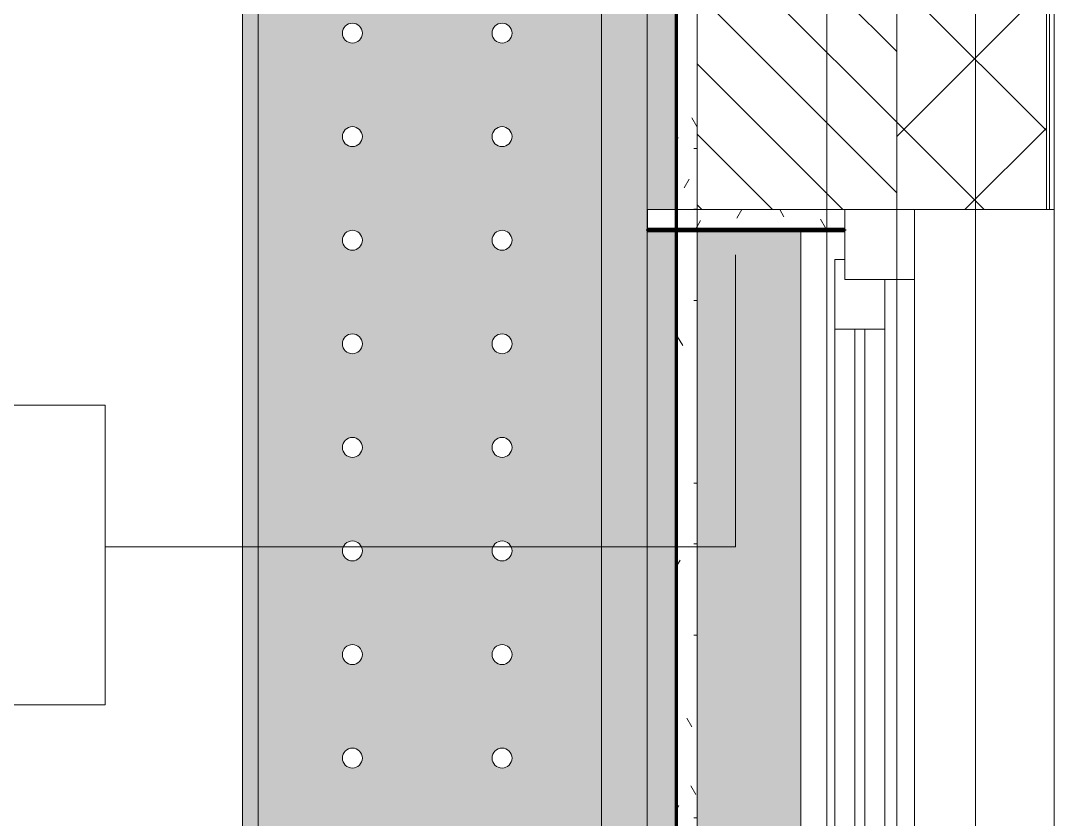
# Model space of a CAD drawing. Header units: millimetres. Extents: x 81469 to 279813, y -8553 to 29000.
# Drawn here: x 124202 to 125238, y 8289 to 9089 of the extents above; entities that cross this region are included whole.
import ezdxf

# ---------------------------------------------------------------- set-up
doc = ezdxf.new("R2010")
doc.units = ezdxf.units.MM
doc.linetypes.add('Осевая', pattern=[3175, 635, -476.25, 1587.5, -476.25])
for name, color, linetype, lineweight in [('A-GLAZ', 7, 'Continuous', 9), ('A-GLAZ-1', 7, 'Continuous', 13), ('A-WALL', 7, 'Continuous', 9), ('A-WALL-IDEN', 7, 'Continuous', 9), ('I-WALL', 7, 'Continuous', 9), ('Оси-2', 7, 'Осевая', 9)]:
    doc.layers.add(name, color=color, linetype=linetype, lineweight=lineweight)
for name, color, linetype, lineweight, true_color in [('A-WALL-1', 7, 'Continuous', 9, 0xc0c0c0), ('A-WALL-2', 7, 'Continuous', 9, 0xff80c0), ('I-WALL-14', 7, 'Continuous', 80, 0xffd2ff), ('I-WALL-4', 7, 'Continuous', 9, 0xc0c0c0), ('I-WALL-5', 7, 'Continuous', 9, 0xcbc7bf), ('I-WALL-8', 7, 'Continuous', 80, 0xff80c0), ('S-WALL-ANLY', 7, 'Continuous', 13, 0x008040), ('S-WALL-ANLY-1', 7, 'Continuous', 5, 0x008040), ('Знаки-1', 9, 'Continuous', 9, 0x808080), ('Знаки-3', 7, 'Continuous', 9, 0xd1cabb), ('Знаки-5', 7, 'Continuous', 9, 0xc1bbaf), ('Знаки-6', 7, 'Continuous', 9, 0xaba79f), ('Знаки-7', 7, 'Continuous', 9, 0xccc5b7), ('Знаки-8', 7, 'Continuous', 9, 0xd4ccbd)]:
    doc.layers.add(name, color=color, linetype=linetype, lineweight=lineweight, true_color=true_color)
doc.layers.add('Знаки-4', color=7, linetype='Continuous', lineweight=9, transparency=0.5)
pattern_1 = [(0, (0, 0), (121.92, 30.48), [10.058, -81.382, 10.058, -81.382, -487.68]), (0, (0, 0), (121.92, 30.48), [-182.88, 10.058, -172.822, 10.058, -81.382, -213.36]), (0, (0, 0), (121.92, 30.48), [-457.2, 10.058, -50.902, 10.058, -142.342]), (120, (45.72, 15.24), (-87.356454, 90.345817), [10.058, -81.382, 10.058, -81.382, -487.68]), (120, (45.72, 15.24), (-87.356454, 90.345817), [-182.88, 10.058, -172.822, 10.058, -81.382, -213.36]), (120, (45.72, 15.24), (-87.356454, 90.345817), [-457.2, 10.058, -50.902, 10.058, -142.342]), (240, (60.96, 76.2), (-34.563546, -120.825817), [10.058, -81.382, 10.058, -81.382, -487.68]), (240, (60.96, 76.2), (-34.563546, -120.825817), [-182.88, 10.058, -172.822, 10.058, -81.382, -213.36]), (240, (60.96, 76.2), (-34.563546, -120.825817), [-457.2, 10.058, -50.902, 10.058, -142.342])]

# ---------------------------------------------------------------- blocks, each defined once
blk = doc.blocks.new('120_Окно_СКБ_1Ст - 120_Окно_СКБ_1Ст 1200х2500_h_ с форточкой 3-24161067-План отделки стен 3 этажа в осях 23-33')
at = {"layer": 'A-GLAZ'}
for p, q in [((600, -57), (-600, -57)), ((-480, -107), (480, -107)), ((480, -117), (-480, -117)), ((-580, -127), (-550, -127)), ((550, -127), (579, -127))]:
    blk.add_line(p, q, dxfattribs=at)
at = {"layer": 'A-GLAZ-1'}
for p, q in [((-600, -127), (-600, -57)), ((-600, -57), (-530, -57)), ((-530, -57), (-530, -127)), ((530, -127), (530, -57)), ((530, -57), (600, -57)), ((600, -57), (600, -127)), ((530, -87), (-530, -87)), ((-530, -87), (-530, -127)), ((-480, -137), (-480, -87)), ((480, -137), (480, -87)), ((530, -127), (530, -87)), ((-530, -127), (-600, -127)), ((-530, -127), (-550, -127)), ((-550, -127), (-550, -137)), ((600, -127), (530, -127)), ((550, -127), (530, -127)), ((550, -137), (550, -127)), ((-550, -137), (550, -137)), ((550, -137), (-550, -137))]:
    blk.add_line(p, q, dxfattribs=at)
blk = doc.blocks.new('Зашивка радиатора_ с перфорацией М7_1 - Зашивка радиатора_ с перфорацией М7_1-V81-План отделки стен 3 этажа в осях 23-33')
at = {"layer": 'Знаки-4'}
h = blk.add_hatch(color=256, dxfattribs=at)
h.paths.add_polyline_path([(1890, 255.4), (1890, 256), (749.1, 255.4), (749.1, 226.2), (729.1, 226.2), (729.1, 256), (-350.9, 255.4), (-350.9, 180), (1890, 180)])
h.paths.add_polyline_path([(1890, 276), (1890, 380), (749.1, 380), (749.1, 276), (1875, 276)])
h = blk.add_hatch(color=256, dxfattribs=at)
h.paths.add_polyline_path([(1890, 76.1), (1890, 180), (-350.9, 180), (-350.9, -179.9), (1890, -179.9)])
h.paths.add_polyline_path([(1807.5, 80.4), (1806.2, 75.4), (1802.5, 71.7), (1797.5, 70.4), (1792.5, 71.7), (1788.5, 76.1), (1787.5, 80.4), (1788.8, 85.4), (1792.5, 89), (1797.5, 90.4), (1802.5, 89), (1806.2, 85.4), (1807.2, 82.9)])
h.paths.add_polyline_path([(1807.5, -69.6), (1806.2, -74.6), (1802.5, -78.3), (1797.5, -79.6), (1792.5, -78.3), (1788.8, -74.6), (1787.5, -69.6), (1788.8, -64.6), (1792.5, -61), (1797.5, -59.6), (1802.5, -61), (1806.2, -64.6), (1807.2, -67.1)])
h.paths.add_polyline_path([(1703.7, -69.6), (1702.4, -74.6), (1698.7, -78.3), (1693.7, -79.6), (1688.7, -78.3), (1685.1, -74.6), (1683.7, -69.6), (1685.1, -64.6), (1688.7, -61), (1693.7, -59.6), (1698.7, -61), (1702.4, -64.6), (1703.4, -67.1)])
h.paths.add_polyline_path([(1703.7, 80.4), (1702.4, 75.4), (1698.7, 71.7), (1693.7, 70.4), (1688.7, 71.7), (1684.8, 76.1), (1683.7, 80.4), (1685.1, 85.4), (1688.7, 89), (1693.7, 90.4), (1698.7, 89), (1702.4, 85.4), (1703.4, 82.9)])
h.paths.add_polyline_path([(1600, 80.4), (1598.7, 75.4), (1595, 71.7), (1590, 70.4), (1585, 71.7), (1581, 76.1), (1580, 80.4), (1581.3, 85.4), (1585, 89), (1590, 90.4), (1595, 89), (1598.7, 85.4), (1599.7, 82.9)])
h.paths.add_polyline_path([(1600, -69.6), (1598.7, -74.6), (1595, -78.3), (1590, -79.6), (1585, -78.3), (1581.3, -74.6), (1580, -69.6), (1581.3, -64.6), (1585, -61), (1590, -59.6), (1595, -61), (1598.7, -64.6), (1599.7, -67.1)])
h.paths.add_polyline_path([(1496.2, -69.6), (1494.9, -74.6), (1491.2, -78.3), (1486.2, -79.6), (1481.2, -78.3), (1477.6, -74.6), (1476.2, -69.6), (1477.6, -64.6), (1481.2, -61), (1486.2, -59.6), (1491.2, -61), (1494.9, -64.6), (1495.9, -67.1)])
h.paths.add_polyline_path([(1496.2, 80.4), (1494.9, 75.4), (1491.2, 71.7), (1486.2, 70.4), (1481.2, 71.7), (1477.3, 76.1), (1476.2, 80.4), (1477.6, 85.4), (1481.2, 89), (1486.2, 90.4), (1491.2, 89), (1494.9, 85.4), (1495.9, 82.9)])
h.paths.add_polyline_path([(1392.5, 80.4), (1391.2, 75.4), (1387.5, 71.7), (1382.5, 70.4), (1377.5, 71.7), (1373.5, 76.1), (1372.5, 80.4), (1373.8, 85.4), (1377.5, 89), (1382.5, 90.4), (1387.5, 89), (1391.2, 85.4), (1392.2, 82.9)])
h.paths.add_polyline_path([(1392.5, -69.6), (1391.2, -74.6), (1387.5, -78.3), (1382.5, -79.6), (1377.5, -78.3), (1373.8, -74.6), (1372.5, -69.6), (1373.8, -64.6), (1377.5, -61), (1382.5, -59.6), (1387.5, -61), (1391.2, -64.6), (1392.2, -67.1)])
h.paths.add_polyline_path([(1288.7, -69.6), (1287.4, -74.6), (1283.7, -78.3), (1278.7, -79.6), (1273.7, -78.3), (1270.1, -74.6), (1268.7, -69.6), (1270.1, -64.6), (1273.7, -61), (1278.7, -59.6), (1283.7, -61), (1287.4, -64.6), (1288.4, -67.1)])
h.paths.add_polyline_path([(1288.7, 80.4), (1287.4, 75.4), (1283.7, 71.7), (1278.7, 70.4), (1273.7, 71.7), (1269.8, 76.1), (1268.7, 80.4), (1270.1, 85.4), (1273.7, 89), (1278.7, 90.4), (1283.7, 89), (1287.4, 85.4), (1288.4, 82.9)])
h.paths.add_polyline_path([(1185, -69.6), (1183.7, -74.6), (1180, -78.3), (1175, -79.6), (1170, -78.3), (1166.3, -74.6), (1165, -69.6), (1166.3, -64.6), (1170, -61), (1175, -59.6), (1180, -61), (1183.7, -64.6), (1184.7, -67.1)])
h.paths.add_polyline_path([(1185, 80.4), (1183.7, 75.4), (1180, 71.7), (1175, 70.4), (1170, 71.7), (1166, 76.1), (1165, 80.4), (1166.3, 85.4), (1170, 89), (1175, 90.4), (1180, 89), (1183.7, 85.4), (1184.7, 82.9)])
h.paths.add_polyline_path([(1081.2, 80.4), (1079.9, 75.4), (1076.2, 71.7), (1071.2, 70.4), (1066.2, 71.7), (1062.3, 76.1), (1061.2, 80.4), (1062.6, 85.4), (1066.2, 89), (1071.2, 90.4), (1076.2, 89), (1079.9, 85.4), (1080.9, 82.9)])
h.paths.add_polyline_path([(1081.2, -69.6), (1079.9, -74.6), (1076.2, -78.3), (1071.2, -79.6), (1066.2, -78.3), (1062.6, -74.6), (1061.2, -69.6), (1062.6, -64.6), (1066.2, -61), (1071.2, -59.6), (1076.2, -61), (1079.9, -64.6), (1080.9, -67.1)])
h.paths.add_polyline_path([(977.5, 80.4), (976.1, 75.2), (972.5, 71.7), (967.5, 70.4), (962.5, 71.7), (958.5, 76.1), (957.5, 80.4), (958.8, 85.4), (962.5, 89), (967.5, 90.4), (972.5, 89), (976.2, 85.4), (977.2, 82.9)])
h.paths.add_polyline_path([(977.5, -69.6), (976.1, -74.8), (972.5, -78.3), (967.5, -79.6), (962.5, -78.3), (958.8, -74.6), (957.5, -69.6), (958.8, -64.6), (962.5, -61), (967.5, -59.6), (972.5, -61), (976.2, -64.6), (977.2, -67.1)])
h.paths.add_polyline_path([(873.7, -69.6), (872.4, -74.6), (868.7, -78.3), (863.7, -79.6), (858.7, -78.3), (855.1, -74.6), (853.7, -69.6), (855.1, -64.6), (858.7, -61), (863.7, -59.6), (868.7, -61), (872.4, -64.6), (873.4, -67.1)])
h.paths.add_polyline_path([(873.7, 80.4), (872.4, 75.4), (868.7, 71.7), (863.7, 70.4), (858.7, 71.7), (854.8, 76.1), (853.7, 80.4), (855.1, 85.4), (858.7, 89), (863.7, 90.4), (868.7, 89), (872.4, 85.4), (873.4, 82.9)])
h.paths.add_polyline_path([(770, 80.4), (768.7, 75.4), (765, 71.7), (760, 70.4), (755, 71.7), (751, 76.1), (750, 80.4), (751.3, 85.4), (755, 89), (760, 90.4), (765, 89), (768.7, 85.4), (769.7, 82.9)])
h.paths.add_polyline_path([(770, -69.6), (768.7, -74.6), (765, -78.3), (760, -79.6), (755, -78.3), (751.3, -74.6), (750, -69.6), (751.3, -64.6), (755, -61), (760, -59.6), (765, -61), (768.7, -64.6), (769.7, -67.1)])
h.paths.add_polyline_path([(666.2, -69.6), (664.9, -74.6), (661.2, -78.3), (656.2, -79.6), (651.2, -78.3), (647.6, -74.6), (646.2, -69.6), (647.6, -64.6), (651.2, -61), (656.2, -59.6), (661.2, -61), (664.9, -64.6), (665.9, -67.1)])
h.paths.add_polyline_path([(666.2, 80.4), (664.9, 75.4), (661.2, 71.7), (656.2, 70.4), (651.2, 71.7), (647.3, 76.1), (646.2, 80.4), (647.6, 85.4), (651.2, 89), (656.2, 90.4), (661.2, 89), (664.9, 85.4), (665.9, 82.9)])
h.paths.add_polyline_path([(562.5, -69.6), (561.2, -74.6), (557.5, -78.3), (552.5, -79.6), (547.5, -78.3), (543.8, -74.6), (542.5, -69.6), (543.8, -64.6), (547.5, -61), (552.5, -59.6), (557.5, -61), (561.2, -64.6), (562.2, -67.1)])
h.paths.add_polyline_path([(562.5, 80.4), (561.2, 75.4), (557.5, 71.7), (552.5, 70.4), (547.5, 71.7), (543.5, 76.1), (542.5, 80.4), (543.8, 85.4), (547.5, 89), (552.5, 90.4), (557.5, 89), (561.2, 85.4), (562.2, 82.9)])
h.paths.add_polyline_path([(458.7, -69.6), (457.4, -74.6), (453.7, -78.3), (448.7, -79.6), (443.7, -78.3), (440.1, -74.6), (438.7, -69.6), (440.1, -64.6), (443.7, -61), (448.7, -59.6), (453.7, -61), (457.4, -64.6), (458.4, -67.1)])
h.paths.add_polyline_path([(458.7, 80.4), (457.4, 75.4), (453.7, 71.7), (448.7, 70.4), (443.7, 71.7), (439.8, 76.1), (438.7, 80.4), (440.1, 85.4), (443.7, 89), (448.7, 90.4), (453.7, 89), (457.4, 85.4), (458.4, 82.9)])
h.paths.add_polyline_path([(355, -69.6), (353.7, -74.6), (350, -78.3), (345, -79.6), (340, -78.3), (336.3, -74.6), (335, -69.6), (336.3, -64.6), (340, -61), (345, -59.6), (350, -61), (353.7, -64.6), (354.7, -67.1)])
h.paths.add_polyline_path([(355, 80.4), (353.7, 75.4), (350, 71.7), (345, 70.4), (340, 71.7), (336, 76.1), (335, 80.4), (336.3, 85.4), (340, 89), (345, 90.4), (350, 89), (353.7, 85.4), (354.7, 82.9)])
h.paths.add_polyline_path([(251.2, -69.6), (249.9, -74.6), (246.2, -78.3), (241.2, -79.6), (236.2, -78.3), (232.6, -74.6), (231.2, -69.6), (232.6, -64.6), (236.2, -61), (241.2, -59.6), (246.2, -61), (249.9, -64.6), (250.9, -67.1)])
h.paths.add_polyline_path([(251.2, 80.4), (249.9, 75.4), (246.2, 71.7), (241.2, 70.4), (236.2, 71.7), (232.3, 76.1), (231.2, 80.4), (232.6, 85.4), (236.2, 89), (241.2, 90.4), (246.2, 89), (249.9, 85.4), (250.9, 82.9)])
h.paths.add_polyline_path([(147.5, -69.6), (146.2, -74.6), (142.5, -78.3), (137.5, -79.6), (132.5, -78.3), (128.8, -74.6), (127.5, -69.6), (128.8, -64.6), (132.5, -61), (137.5, -59.6), (142.5, -61), (146.2, -64.6), (147.2, -67.1)])
h.paths.add_polyline_path([(147.5, 80.4), (146.2, 75.4), (142.5, 71.7), (137.5, 70.4), (132.5, 71.7), (128.5, 76.1), (127.5, 80.4), (128.8, 85.4), (132.5, 89), (137.5, 90.4), (142.5, 89), (146.2, 85.4), (147.2, 82.9)])
h.paths.add_polyline_path([(43.7, -69.6), (42.4, -74.6), (38.7, -78.3), (33.7, -79.6), (28.7, -78.3), (25.1, -74.6), (23.7, -69.6), (25.1, -64.6), (28.7, -61), (33.7, -59.6), (38.7, -61), (42.4, -64.6), (43.4, -67.1)])
h.paths.add_polyline_path([(43.7, 80.4), (42.4, 75.4), (38.7, 71.7), (33.7, 70.4), (28.7, 71.7), (24.8, 76.1), (23.7, 80.4), (25.1, 85.4), (28.7, 89), (33.7, 90.4), (38.7, 89), (42.4, 85.4), (43.4, 82.9)])
h.paths.add_polyline_path([(-60, -69.6), (-61.3, -74.6), (-65, -78.3), (-70, -79.6), (-75, -78.3), (-78.7, -74.6), (-80, -69.6), (-78.7, -64.6), (-75, -61), (-70, -59.6), (-65, -61), (-61.3, -64.6), (-60.3, -67.1)])
h.paths.add_polyline_path([(-60, 80.4), (-61.3, 75.4), (-65, 71.7), (-70, 70.4), (-75, 71.7), (-79, 76.1), (-80, 80.4), (-78.7, 85.4), (-75, 89), (-70, 90.4), (-65, 89), (-61.3, 85.4), (-60.3, 82.9)])
h.paths.add_polyline_path([(-163.8, 80.4), (-165.1, 75.4), (-168.8, 71.7), (-173.8, 70.4), (-178.8, 71.7), (-182.7, 76.1), (-183.8, 80.4), (-182.4, 85.4), (-178.8, 89), (-173.8, 90.4), (-168.8, 89), (-165.1, 85.4), (-164.1, 82.9)])
h.paths.add_polyline_path([(-163.8, -69.6), (-165.1, -74.6), (-168.8, -78.3), (-173.8, -79.6), (-178.8, -78.3), (-182.4, -74.6), (-183.8, -69.6), (-182.4, -64.6), (-178.8, -61), (-173.8, -59.6), (-168.8, -61), (-165.1, -64.6), (-164.1, -67.1)])
h.paths.add_polyline_path([(-267.5, 80.4), (-268.8, 75.4), (-272.5, 71.7), (-277.5, 70.4), (-282.5, 71.7), (-286.5, 76.1), (-287.5, 80.4), (-286.2, 85.4), (-282.5, 89), (-277.5, 90.4), (-272.5, 89), (-268.8, 85.4), (-267.8, 82.9)])
h.paths.add_polyline_path([(-267.5, -69.6), (-268.8, -74.6), (-272.5, -78.3), (-277.5, -79.6), (-282.5, -78.3), (-286.2, -74.6), (-287.5, -69.6), (-286.2, -64.6), (-282.5, -61), (-277.5, -59.6), (-272.5, -61), (-268.8, -64.6), (-267.8, -67.1)])
for points in [[(1890, -179.9), (1890, -163.9), (-350.9, -163.9), (-350.9, -179.9), (1875, -179.9)], [(580, -179.9), (579.3, -163.9), (540, -163.9), (540.7, -179.9), (579.3, -179.9)], [(570, -179.9), (569.7, -163.9), (550, -163.9), (550.3, -179.9), (569.7, -179.9)], [(680, -163.9), (640, -163.9), (640.7, -179.9), (680, -179.9)], [(670, -179.9), (669.7, -163.9), (650, -163.9), (650.3, -179.9), (669.7, -179.9)], [(780, -163.9), (740, -163.9), (740.7, -179.9), (780, -179.9)], [(770, -163.9), (750, -163.9), (750.3, -179.9), (770, -179.9)], [(770, -179.9), (769.7, -163.9), (750, -163.9), (750.3, -179.9), (769.7, -179.9)], [(880, -163.9), (840, -163.9), (840.7, -179.9), (880, -179.9)], [(870, -163.9), (850, -163.9), (850.3, -179.9), (870, -179.9)], [(980, -179.9), (979.3, -163.9), (940, -163.9), (940.7, -179.9), (979.3, -179.9)], [(970, -163.9), (950, -163.9), (950.3, -179.9), (970, -179.9)], [(1080, -163.9), (1040, -163.9), (1040.7, -179.9), (1080, -179.9)], [(1070, -179.9), (1069.7, -163.9), (1050, -163.9), (1050.3, -179.9), (1069.7, -179.9)], [(1070, -179.9), (1069.7, -163.9), (1050, -163.9), (1050.3, -179.9), (1069.7, -179.9)], [(1180, -179.9), (1179.3, -163.9), (1140, -163.9), (1140.7, -179.9), (1179.3, -179.9)], [(1170, -163.9), (1150, -163.9), (1150.3, -179.9), (1170, -179.9)], [(1280, -163.9), (1240, -163.9), (1240.7, -179.9), (1280, -179.9)], [(1270, -179.9), (1269.7, -163.9), (1250, -163.9), (1250.3, -179.9), (1269.7, -179.9)], [(1380, -179.9), (1379.3, -163.9), (1340, -163.9), (1340.7, -179.9), (1379.3, -179.9)]]:
    blk.add_hatch(color=256, dxfattribs=at).paths.add_polyline_path(points)
at = {"layer": 'Знаки-1'}
for p, q in [((1890, 380), (749.1, 380)), ((-350.9, 180), (1890, 180)), ((1890, 180), (-350.9, 180)), ((-350.9, -179.9), (1890, -179.9))]:
    blk.add_line(p, q, dxfattribs=at)
for centre, start, end in [((552.5, 80.4), 0, 180), ((656.2, 80.4), 0, 180), ((760, 80.4), 0, 180), ((863.7, 80.4), 0, 180), ((967.5, 80.4), 0, 180), ((1071.2, 80.4), 0, 180), ((1175, 80.4), 0, 180), ((1278.7, 80.4), 0, 180), ((552.5, 80.4), 180, 360), ((656.2, 80.4), 180, 0), ((760, 80.4), 180, 0), ((863.7, 80.4), 180, 0), ((967.5, 80.4), 180, 0), ((1071.2, 80.4), 180, 0), ((1175, 80.4), 180, 0), ((1278.7, 80.4), 180, 0), ((552.5, -69.6), 0, 180), ((656.2, -69.6), 0, 180), ((760, -69.6), 0, 180), ((863.7, -69.6), 0, 180), ((967.5, -69.6), 0, 180), ((1071.2, -69.6), 0, 180), ((1175, -69.6), 0, 180), ((1278.7, -69.6), 0, 180), ((552.5, -69.6), 180, 0), ((656.2, -69.6), 180, 0), ((760, -69.6), 180, 0), ((863.7, -69.6), 180, 0), ((967.5, -69.6), 180, 0), ((1071.2, -69.6), 180, 0), ((1175, -69.6), 180, 0), ((1278.7, -69.6), 180, 0)]:
    blk.add_arc(centre, 10, start, end, dxfattribs=at)
at = {"layer": 'Знаки-3'}
for p, q in [((554.8, -163.9), (551.3, -163.9)), ((565, -163.9), (555, -163.9)), ((568.7, -163.9), (565.2, -163.9)), ((654.8, -163.9), (651.3, -163.9)), ((665, -163.9), (655, -163.9)), ((668.7, -163.9), (665.2, -163.9)), ((751.3, -163.9), (754.8, -163.9)), ((754.8, -163.9), (751.3, -163.9)), ((755, -163.9), (765, -163.9)), ((765, -163.9), (755, -163.9)), ((765.2, -163.9), (768.7, -163.9)), ((768.7, -163.9), (765.2, -163.9)), ((854.8, -163.9), (851.3, -163.9)), ((865, -163.9), (855, -163.9)), ((868.7, -163.9), (865.2, -163.9)), ((954.8, -163.9), (951.3, -163.9)), ((965, -163.9), (955, -163.9)), ((968.7, -163.9), (965.2, -163.9)), ((1051.3, -163.9), (1054.8, -163.9)), ((1054.8, -163.9), (1051.3, -163.9)), ((1055, -163.9), (1060, -163.9)), ((1065, -163.9), (1055, -163.9)), ((1060, -163.9), (1065, -163.9)), ((1065.2, -163.9), (1068.7, -163.9)), ((1068.7, -163.9), (1065.2, -163.9)), ((1154.8, -163.9), (1151.3, -163.9)), ((1165, -163.9), (1155, -163.9)), ((1168.7, -163.9), (1165.2, -163.9)), ((1254.8, -163.9), (1251.3, -163.9)), ((1265, -163.9), (1255, -163.9)), ((1268.7, -163.9), (1265.2, -163.9)), ((551.3, -179.9), (554.8, -179.9)), ((555, -179.9), (565, -179.9)), ((565.2, -179.9), (568.7, -179.9)), ((651.3, -179.9), (654.8, -179.9)), ((655, -179.9), (665, -179.9)), ((665.2, -179.9), (668.7, -179.9)), ((751.3, -179.9), (754.8, -179.9)), ((754.8, -179.9), (751.3, -179.9)), ((755, -179.9), (765, -179.9)), ((760, -179.9), (755, -179.9)), ((765, -179.9), (760, -179.9)), ((765.2, -179.9), (768.7, -179.9)), ((768.7, -179.9), (765.2, -179.9)), ((851.3, -179.9), (854.8, -179.9)), ((855, -179.9), (865, -179.9)), ((865.2, -179.9), (868.7, -179.9)), ((951.3, -179.9), (954.8, -179.9)), ((955, -179.9), (965, -179.9)), ((965.2, -179.9), (968.7, -179.9)), ((1051.3, -179.9), (1054.8, -179.9)), ((1054.8, -179.9), (1051.3, -179.9)), ((1055, -179.9), (1060, -179.9)), ((1065, -179.9), (1055, -179.9)), ((1060, -179.9), (1065, -179.9)), ((1065.2, -179.9), (1068.7, -179.9)), ((1068.7, -179.9), (1065.2, -179.9)), ((1151.3, -179.9), (1154.8, -179.9)), ((1155, -179.9), (1165, -179.9)), ((1165.2, -179.9), (1168.7, -179.9)), ((1251.3, -179.9), (1254.8, -179.9)), ((1255, -179.9), (1265, -179.9)), ((1265.2, -179.9), (1268.7, -179.9))]:
    blk.add_line(p, q, dxfattribs=at)
at = {"layer": 'Знаки-5'}
for p, q in [((1890, 180), (-350.9, 180)), ((-350.9, 180), (1890, 180)), ((540, -163.9), (480, -163.9)), ((540, -163.9), (580, -163.9)), ((550, -163.9), (540, -163.9)), ((580, -163.9), (550, -163.9)), ((640, -163.9), (580, -163.9)), ((640, -163.9), (650, -163.9)), ((650, -163.9), (640, -163.9)), ((650, -163.9), (670, -163.9)), ((650.3, -163.9), (650, -163.9)), ((651.3, -163.9), (650.3, -163.9)), ((655, -163.9), (651.3, -163.9)), ((657.4, -163.9), (655, -163.9)), ((660, -163.9), (657.4, -163.9)), ((665, -163.9), (660, -163.9)), ((670, -163.9), (665, -163.9)), ((670, -163.9), (680, -163.9)), ((680, -163.9), (670, -163.9)), ((740, -163.9), (680, -163.9)), ((740, -163.9), (750, -163.9)), ((750, -163.9), (740, -163.9)), ((750, -163.9), (750.3, -163.9)), ((757.4, -163.9), (750, -163.9)), ((750.3, -163.9), (760, -163.9)), ((768.7, -163.9), (757.4, -163.9)), ((760, -163.9), (762.6, -163.9)), ((762.6, -163.9), (767.1, -163.9)), ((767.1, -163.9), (770, -163.9)), ((769.7, -163.9), (768.7, -163.9)), ((770, -163.9), (769.7, -163.9)), ((770, -163.9), (777.3, -163.9)), ((774.1, -163.9), (770, -163.9)), ((780, -163.9), (774.1, -163.9)), ((777.3, -163.9), (780, -163.9)), ((840, -163.9), (780, -163.9)), ((840, -163.9), (840.7, -163.9)), ((880, -163.9), (840, -163.9)), ((840.7, -163.9), (860, -163.9)), ((860, -163.9), (879.3, -163.9)), ((879.3, -163.9), (880, -163.9)), ((940, -163.9), (880, -163.9)), ((940, -163.9), (950, -163.9)), ((940.7, -163.9), (940, -163.9)), ((950, -163.9), (940.7, -163.9)), ((950, -163.9), (952.9, -163.9)), ((970, -163.9), (950, -163.9)), ((952.9, -163.9), (970, -163.9)), ((970, -163.9), (980, -163.9)), ((974.1, -163.9), (970, -163.9)), ((980, -163.9), (974.1, -163.9)), ((1040, -163.9), (980, -163.9)), ((1040, -163.9), (1050, -163.9)), ((1040.7, -163.9), (1040, -163.9)), ((1050, -163.9), (1040.7, -163.9)), ((1050, -163.9), (1052.9, -163.9)), ((1070, -163.9), (1050, -163.9)), ((1052.9, -163.9), (1062.6, -163.9)), ((1062.6, -163.9), (1069.7, -163.9)), ((1069.7, -163.9), (1070, -163.9)), ((1070, -163.9), (1080, -163.9)), ((1074.1, -163.9), (1070, -163.9)), ((1080, -163.9), (1074.1, -163.9)), ((1140, -163.9), (1080, -163.9)), ((1140, -163.9), (1145.9, -163.9)), ((1180, -163.9), (1140, -163.9)), ((1145.9, -163.9), (1180, -163.9)), ((1240, -163.9), (1180, -163.9)), ((1240, -163.9), (1245.9, -163.9)), ((1250, -163.9), (1240, -163.9)), ((1245.9, -163.9), (1250, -163.9)), ((1250, -163.9), (1270, -163.9)), ((1250.3, -163.9), (1250, -163.9)), ((1257.4, -163.9), (1250.3, -163.9)), ((1270, -163.9), (1257.4, -163.9)), ((1270, -163.9), (1279.3, -163.9)), ((1274.1, -163.9), (1270, -163.9)), ((1280, -163.9), (1274.1, -163.9)), ((1279.3, -163.9), (1280, -163.9)), ((1340, -163.9), (1280, -163.9)), ((480, -179.9), (540, -179.9)), ((540, -179.9), (540.7, -179.9)), ((580, -179.9), (540, -179.9)), ((540.7, -179.9), (554.8, -179.9)), ((554.8, -179.9), (580, -179.9)), ((580, -179.9), (640, -179.9)), ((640, -179.9), (650, -179.9)), ((650, -179.9), (640, -179.9)), ((650, -179.9), (670, -179.9)), ((655, -179.9), (650, -179.9)), ((665, -179.9), (655, -179.9)), ((670, -179.9), (665, -179.9)), ((670, -179.9), (680, -179.9)), ((680, -179.9), (670, -179.9)), ((680, -179.9), (740, -179.9)), ((740, -179.9), (750, -179.9)), ((750, -179.9), (740, -179.9)), ((750, -179.9), (770, -179.9)), ((755, -179.9), (750, -179.9)), ((770, -179.9), (755, -179.9)), ((770, -179.9), (780, -179.9)), ((780, -179.9), (770, -179.9)), ((780, -179.9), (840, -179.9)), ((840, -179.9), (880, -179.9)), ((850, -179.9), (840, -179.9)), ((870, -179.9), (850, -179.9)), ((880, -179.9), (870, -179.9)), ((880, -179.9), (940, -179.9)), ((940, -179.9), (950, -179.9)), ((950, -179.9), (940, -179.9)), ((950, -179.9), (955, -179.9)), ((970, -179.9), (950, -179.9)), ((955, -179.9), (965, -179.9)), ((965, -179.9), (970, -179.9)), ((970, -179.9), (980, -179.9)), ((980, -179.9), (970, -179.9)), ((980, -179.9), (1040, -179.9)), ((1040, -179.9), (1050, -179.9)), ((1050, -179.9), (1040, -179.9)), ((1050, -179.9), (1070, -179.9)), ((1051.3, -179.9), (1050, -179.9)), ((1060, -179.9), (1051.3, -179.9)), ((1068.7, -179.9), (1060, -179.9)), ((1069.7, -179.9), (1068.7, -179.9)), ((1070, -179.9), (1069.7, -179.9)), ((1070, -179.9), (1080, -179.9)), ((1080, -179.9), (1070, -179.9)), ((1080, -179.9), (1140, -179.9)), ((1140, -179.9), (1160, -179.9)), ((1177.3, -179.9), (1140, -179.9)), ((1160, -179.9), (1177.3, -179.9)), ((1177.3, -179.9), (1180, -179.9)), ((1180, -179.9), (1177.3, -179.9)), ((1180, -179.9), (1240, -179.9)), ((1240, -179.9), (1250, -179.9)), ((1240.7, -179.9), (1240, -179.9)), ((1250, -179.9), (1240.7, -179.9)), ((1250, -179.9), (1257.4, -179.9)), ((1270, -179.9), (1250, -179.9)), ((1257.4, -179.9), (1268.7, -179.9)), ((1268.7, -179.9), (1270, -179.9)), ((1270, -179.9), (1280, -179.9)), ((1280, -179.9), (1270, -179.9)), ((1280, -179.9), (1340, -179.9))]:
    blk.add_line(p, q, dxfattribs=at)
at = {"layer": 'Знаки-6'}
for p, q in [((749.1, 380), (1890, 380)), ((-322.1, -163.9), (1842.1, -163.9)), ((1890, -179.9), (-350.9, -179.9)), ((1890, -179.9), (-350.9, -179.9))]:
    blk.add_line(p, q, dxfattribs=at)
for centre, start, end in [((552.5, 80.4), 0, 180), ((656.2, 80.4), 0, 180), ((760, 80.4), 0, 180), ((863.7, 80.4), 0, 180), ((967.5, 80.4), 0, 180), ((1071.2, 80.4), 0, 180), ((1175, 80.4), 0, 180), ((1278.7, 80.4), 0, 180), ((552.5, 80.4), 180, 360), ((656.2, 80.4), 180, 360), ((760, 80.4), 180, 360), ((863.7, 80.4), 180, 360), ((967.5, 80.4), 180, 0), ((1071.2, 80.4), 180, 360), ((1175, 80.4), 180, 360), ((1278.7, 80.4), 180, 360), ((552.5, -69.6), 0, 180), ((656.2, -69.6), 0, 180), ((760, -69.6), 0, 180), ((863.7, -69.6), 0, 180), ((967.5, -69.6), 0, 180), ((1071.2, -69.6), 0, 180), ((1175, -69.6), 0, 180), ((1278.7, -69.6), 0, 180), ((552.5, -69.6), 180, 360), ((656.2, -69.6), 180, 360), ((760, -69.6), 180, 360), ((863.7, -69.6), 180, 360), ((967.5, -69.6), 180, 360), ((1071.2, -69.6), 180, 360), ((1175, -69.6), 180, 360), ((1278.7, -69.6), 180, 360)]:
    blk.add_arc(centre, 10, start, end, dxfattribs=at)
at = {"layer": 'Знаки-7'}
for p, q in [((550, -163.9), (540.7, -163.9)), ((550, -163.9), (551.3, -163.9)), ((551.3, -163.9), (550, -163.9)), ((551.3, -163.9), (554.8, -163.9)), ((552.9, -163.9), (551.3, -163.9)), ((554.8, -163.9), (552.9, -163.9)), ((555, -163.9), (560, -163.9)), ((560, -163.9), (555, -163.9)), ((560, -163.9), (565, -163.9)), ((565, -163.9), (560, -163.9)), ((565.2, -163.9), (567.1, -163.9)), ((567.1, -163.9), (565.2, -163.9)), ((567.1, -163.9), (570, -163.9)), ((570, -163.9), (567.1, -163.9)), ((579.3, -163.9), (570, -163.9)), ((650, -163.9), (640.7, -163.9)), ((651.3, -163.9), (654.8, -163.9)), ((654.8, -163.9), (651.3, -163.9)), ((655, -163.9), (665, -163.9)), ((665, -163.9), (655, -163.9)), ((665.2, -163.9), (668.7, -163.9)), ((668.7, -163.9), (665.2, -163.9)), ((679.3, -163.9), (670, -163.9)), ((750, -163.9), (740.7, -163.9)), ((750, -163.9), (760, -163.9)), ((751.3, -163.9), (750, -163.9)), ((767.1, -163.9), (751.3, -163.9)), ((760, -163.9), (768.7, -163.9)), ((768.7, -163.9), (767.1, -163.9)), ((768.7, -163.9), (770, -163.9)), ((770, -163.9), (768.7, -163.9)), ((779.3, -163.9), (770, -163.9)), ((850, -163.9), (840.7, -163.9)), ((850, -163.9), (850.3, -163.9)), ((852.9, -163.9), (850, -163.9)), ((850.3, -163.9), (854.8, -163.9)), ((854.8, -163.9), (852.9, -163.9)), ((855, -163.9), (865, -163.9)), ((862.6, -163.9), (855, -163.9)), ((865, -163.9), (862.6, -163.9)), ((865.2, -163.9), (867.1, -163.9)), ((870, -163.9), (865.2, -163.9)), ((867.1, -163.9), (870, -163.9)), ((879.3, -163.9), (870, -163.9)), ((950, -163.9), (940.7, -163.9)), ((951.3, -163.9), (954.8, -163.9)), ((954.8, -163.9), (951.3, -163.9)), ((955, -163.9), (965, -163.9)), ((965, -163.9), (955, -163.9)), ((965.2, -163.9), (968.7, -163.9)), ((968.7, -163.9), (965.2, -163.9)), ((979.3, -163.9), (970, -163.9)), ((1050, -163.9), (1040.7, -163.9)), ((1050, -163.9), (1051.3, -163.9)), ((1051.3, -163.9), (1050, -163.9)), ((1051.3, -163.9), (1057.4, -163.9)), ((1057.4, -163.9), (1051.3, -163.9)), ((1057.4, -163.9), (1065, -163.9)), ((1070, -163.9), (1057.4, -163.9)), ((1065, -163.9), (1067.1, -163.9)), ((1067.1, -163.9), (1068.7, -163.9)), ((1068.7, -163.9), (1069.7, -163.9)), ((1069.7, -163.9), (1070, -163.9)), ((1079.3, -163.9), (1070, -163.9)), ((1150, -163.9), (1140.7, -163.9)), ((1150, -163.9), (1151.3, -163.9)), ((1150.3, -163.9), (1150, -163.9)), ((1154.8, -163.9), (1150.3, -163.9)), ((1151.3, -163.9), (1152.9, -163.9)), ((1152.9, -163.9), (1154.8, -163.9)), ((1155, -163.9), (1160, -163.9)), ((1157.4, -163.9), (1155, -163.9)), ((1165, -163.9), (1157.4, -163.9)), ((1160, -163.9), (1162.6, -163.9)), ((1162.6, -163.9), (1165, -163.9)), ((1165.2, -163.9), (1170, -163.9)), ((1167.1, -163.9), (1165.2, -163.9)), ((1170, -163.9), (1167.1, -163.9)), ((1179.3, -163.9), (1170, -163.9)), ((1250, -163.9), (1240.7, -163.9)), ((1251.3, -163.9), (1254.8, -163.9)), ((1254.8, -163.9), (1251.3, -163.9)), ((1255, -163.9), (1265, -163.9)), ((1265, -163.9), (1255, -163.9)), ((1265.2, -163.9), (1268.7, -163.9)), ((1268.7, -163.9), (1265.2, -163.9)), ((1279.3, -163.9), (1270, -163.9)), ((540.7, -179.9), (550, -179.9)), ((550, -179.9), (554.8, -179.9)), ((554.8, -179.9), (550, -179.9)), ((555, -179.9), (565, -179.9)), ((557.4, -179.9), (555, -179.9)), ((560, -179.9), (557.4, -179.9)), ((562.6, -179.9), (560, -179.9)), ((565, -179.9), (562.6, -179.9)), ((565.2, -179.9), (570, -179.9)), ((567.1, -179.9), (565.2, -179.9)), ((568.7, -179.9), (567.1, -179.9)), ((570, -179.9), (568.7, -179.9)), ((570, -179.9), (579.3, -179.9)), ((640.7, -179.9), (650, -179.9)), ((651.3, -179.9), (654.8, -179.9)), ((654.8, -179.9), (651.3, -179.9)), ((655, -179.9), (665, -179.9)), ((665, -179.9), (655, -179.9)), ((665.2, -179.9), (668.7, -179.9)), ((668.7, -179.9), (665.2, -179.9)), ((670, -179.9), (679.3, -179.9)), ((740.7, -179.9), (750, -179.9)), ((750, -179.9), (770, -179.9)), ((770, -179.9), (750, -179.9)), ((770, -179.9), (779.3, -179.9)), ((840.7, -179.9), (850, -179.9)), ((850, -179.9), (854.8, -179.9)), ((854.8, -179.9), (850, -179.9)), ((855, -179.9), (865, -179.9)), ((865, -179.9), (855, -179.9)), ((865.2, -179.9), (870, -179.9)), ((870, -179.9), (865.2, -179.9)), ((870, -179.9), (879.3, -179.9)), ((940.7, -179.9), (950, -179.9)), ((951.3, -179.9), (954.8, -179.9)), ((954.8, -179.9), (951.3, -179.9)), ((955, -179.9), (965, -179.9)), ((965, -179.9), (955, -179.9)), ((965.2, -179.9), (968.7, -179.9)), ((968.7, -179.9), (965.2, -179.9)), ((970, -179.9), (979.3, -179.9)), ((1040.7, -179.9), (1050, -179.9)), ((1050, -179.9), (1070, -179.9)), ((1070, -179.9), (1050, -179.9)), ((1070, -179.9), (1079.3, -179.9)), ((1140.7, -179.9), (1150, -179.9)), ((1150, -179.9), (1154.8, -179.9)), ((1154.8, -179.9), (1150, -179.9)), ((1155, -179.9), (1165, -179.9)), ((1165, -179.9), (1155, -179.9)), ((1165.2, -179.9), (1170, -179.9)), ((1170, -179.9), (1165.2, -179.9)), ((1170, -179.9), (1179.3, -179.9)), ((1240.7, -179.9), (1250, -179.9)), ((1251.3, -179.9), (1254.8, -179.9)), ((1254.8, -179.9), (1251.3, -179.9)), ((1255, -179.9), (1265, -179.9)), ((1265, -179.9), (1255, -179.9)), ((1265.2, -179.9), (1268.7, -179.9)), ((1268.7, -179.9), (1265.2, -179.9)), ((1270, -179.9), (1279.3, -179.9))]:
    blk.add_line(p, q, dxfattribs=at)
at = {"layer": 'Знаки-8'}
for p, q in [((754.8, -163.9), (751.3, -163.9)), ((765, -163.9), (755, -163.9)), ((768.7, -163.9), (765.2, -163.9)), ((1054.8, -163.9), (1051.3, -163.9)), ((1065, -163.9), (1055, -163.9)), ((1068.7, -163.9), (1065.2, -163.9)), ((751.3, -179.9), (754.8, -179.9)), ((755, -179.9), (765, -179.9)), ((765.2, -179.9), (768.7, -179.9)), ((1051.3, -179.9), (1054.8, -179.9)), ((1055, -179.9), (1065, -179.9)), ((1065.2, -179.9), (1068.7, -179.9))]:
    blk.add_line(p, q, dxfattribs=at)
blk = doc.blocks.new('М_стена_0001 - Типоразмер_без рамки-25382661-План отделки стен 3 этажа в осях 23-33')
at = {"layer": 'A-WALL-IDEN'}
for p, q in [((3.258, 1.523), (-3.273, 1.523)), ((-3.273, 1.523), (-3.273, -1.477)), ((3.258, -1.477), (3.258, 1.523)), ((-3.273, -1.477), (3.258, -1.477))]:
    blk.add_line(p, q, dxfattribs=at)

msp = doc.modelspace()

# ---------------------------------------------------------------- hatches: boundary and pattern name
at = {"layer": 'A-WALL'}
h = msp.add_hatch(dxfattribs=at)
h.set_pattern_fill('FP_2', color=256, style=0, pattern_type=2)
h.set_pattern_definition([(45, (0, 0), (-70.71068, 70.71068), []), (135, (0, 0), (-70.71068, -70.71068), [])])
h.paths.add_polyline_path([(125080, -250), (125230, -250), (125230, 7700), (125080, 7700), (125080, -100)])
h.paths.add_polyline_path([(125230, 8900), (125230, 10820), (125080, 10820), (125080, 8900)])
h.paths.add_polyline_path([(125230, 13120), (125230, 21400), (125080, 21400), (125080, 13120)])
h = msp.add_hatch(dxfattribs=at)
h.set_pattern_fill('FP_3', color=256, style=0, pattern_type=2)
h.set_pattern_definition([(135, (0, 0), (-35.35534, -35.35534), [])])
h.paths.add_polyline_path([(125080, 7700), (125080, 7701), (125038.8, 7700)])
h.paths.add_polyline_path([(125080, 8900), (125080, 10360), (124880, 10360), (124880, 8900), (125038.8, 8900)])
at = {"layer": 'I-WALL'}
h = msp.add_hatch(dxfattribs=at)
h.set_pattern_fill('FP_35', color=256, style=0, pattern_type=2)
h.set_pattern_definition(pattern_1)
h.paths.add_polyline_path([(124880, 7700), (124880, 10360), (124860, 10360), (124860, 7700)])
h = msp.add_hatch(dxfattribs=at)
h.set_pattern_fill('FP_35', color=256, style=0, pattern_type=2)
h.set_pattern_definition(pattern_1)
h.paths.add_polyline_path([(124859.4, 8880), (125028, 8880), (125028, 8900), (124830.2, 8900), (124830.2, 8880)])

# ---------------------------------------------------------------- linework, layer by layer
at = {"layer": 'A-WALL'}
for p, q in [((125080, 10820), (125080, 7701)), ((125230, 8900), (125230, 10820)), ((125233, 8900), (125233, 10820)), ((125080, 8900), (125080, 10360))]:
    msp.add_line(p, q, dxfattribs=at)
at = {"layer": 'A-WALL-1'}
for p, q in [((125238, 7700), (125238, 21558)), ((125028, 8900), (125080, 8900)), ((125080, 8900), (125238, 8900))]:
    msp.add_line(p, q, dxfattribs=at)
at = {"layer": 'A-WALL-2'}
msp.add_line((124860, 7701), (124860, 10360), dxfattribs=at)
at = {"layer": 'A-WALL-IDEN'}
for p, q in [((124918.3, 8854.7), (124918.3, 8562.1)), ((124918.3, 8562.1), (124286.6, 8562.1))]:
    msp.add_line(p, q, dxfattribs=at)
at = {"layer": 'I-WALL-14'}
for p, q in [((125028, 8880), (124830.2, 8880)), ((124830.2, 8880), (124830.2, 8879)), ((125028, 8879), (125028, 8880)), ((124830.2, 8879), (125028, 8879))]:
    msp.add_line(p, q, dxfattribs=at)
at = {"layer": 'I-WALL-4'}
for p, q in [((124880, 7701), (124880, 10360)), ((125028, 8900), (124830.2, 8900)), ((124830.2, 8900), (124830.2, 8880)), ((125028, 8880), (125028, 8900)), ((125080, 8900), (125080, 7701))]:
    msp.add_line(p, q, dxfattribs=at)
at = {"layer": 'I-WALL-5'}
msp.add_line((124830, 7721), (124830, 9980), dxfattribs=at)
at = {"layer": 'I-WALL-8'}
msp.add_line((124859, 10359), (124859, 7701), dxfattribs=at)
at = {"layer": 'S-WALL-ANLY'}
msp.add_line((125159, 8900), (125159, 7700), dxfattribs=at)
at = {"layer": 'S-WALL-ANLY-1'}
msp.add_line((125159, 8900), (125159, 10820), dxfattribs=at)
at = {"layer": 'Оси-2'}
msp.add_line((125010, 593.7), (125010, 19415.1), dxfattribs=at)

# ---------------------------------------------------------------- block references
at = {"layer": 'A-GLAZ', "rotation": 269.9999999999999}
msp.add_blockref('120_Окно_СКБ_1Ст - 120_Окно_СКБ_1Ст 1200х2500_h_ с форточкой 3-24161067-План отделки стен 3 этажа в осях 23-33', (125155, 8300), dxfattribs=at)
at = {"layer": 'A-WALL-IDEN', "xscale": 99.99999999999993, "yscale": 99.99999999999993, "zscale": 99.99999999999993}
msp.add_blockref('М_стена_0001 - Типоразмер_без рамки-25382661-План отделки стен 3 этажа в осях 23-33', (123960.8, 8551.6), dxfattribs=at)
at = {"layer": 'Знаки-5', "rotation": 270.0000000000002}
msp.add_blockref('Зашивка радиатора_ с перфорацией М7_1 - Зашивка радиатора_ с перфорацией М7_1-V81-План отделки стен 3 этажа в осях 23-33', (124604, 9629.2), dxfattribs=at)

doc.saveas('drawing.dxf')
